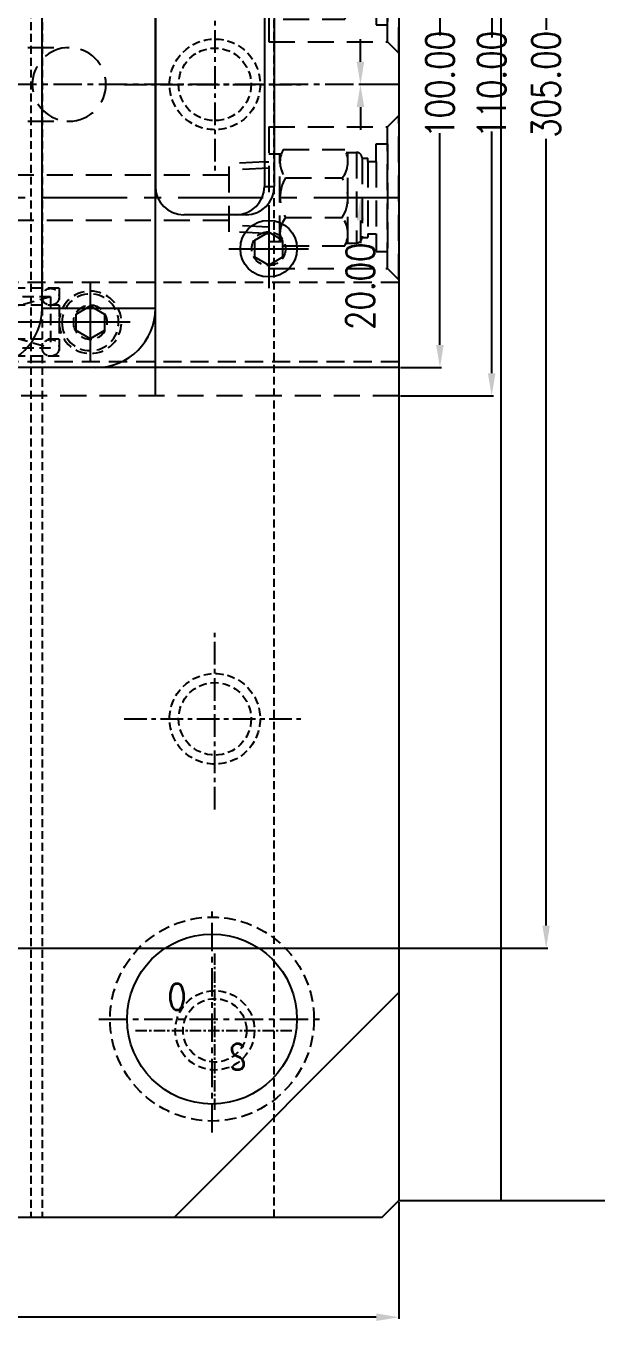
# Model space of a CAD drawing. Header units: millimetres. Extents: x 27275 to 28529, y -21406 to -20519.
# Drawn here: x 28004.4 to 28105.2, y -20997.2 to -20766 of the extents above; entities that cross this region are included whole.
import ezdxf

# ---------------------------------------------------------------- set-up
doc = ezdxf.new("R2010")
doc.units = ezdxf.units.MM
doc.header["$LTSCALE"] = 8
doc.linetypes.add('CENTER', pattern=[2, 1.25, -0.25, 0.25, -0.25])
doc.linetypes.add('HIDDEN', pattern=[0.375, 0.25, -0.125])
doc.layers.get('DEFPOINTS').update_dxf_attribs({"color": 6})
for name, color, linetype in [('Cav-cor', 30, 'Continuous'), ('cen', 1, 'CENTER'), ('CL', 1, 'Continuous'), ('hidden', 4, 'HIDDEN'), ('SCREW', 52, 'HIDDEN'), ('SLIDE', 6, 'Continuous'), ('SPRING', 7, 'Continuous'), ('WT', 4, 'Continuous')]:
    doc.layers.add(name, color=color, linetype=linetype)
doc.layers.add('dim', color=3, linetype='Continuous', lineweight=15)
doc.styles.add('ROMANS', font='ROMANS.shx', dxfattribs={"height": 5, "bigfont": 'chineset.shx'})
doc.styles.get("Standard").update_dxf_attribs({"font": 'txt.shx', "width": 0.8, "bigfont": 'chineset.shx'})
doc.dimstyles.new('ISO-25', dxfattribs={"dimtxt": 5, "dimasz": 4, "dimexe": 0.3, "dimexo": 0.3, "dimtad": 0, "dimzin": 1, "dimdsep": 46, "dimtxsty": 'Standard', "dimcen": 0, "dimclrd": 3, "dimclre": 3, "dimclrt": 3, "dimazin": 0, "dimtfac": 1, "dimtofl": 0, "dimtmove": 0, "dimatfit": 0, "dimfxl": 0, "dimarcsym": 0})

# ---------------------------------------------------------------- blocks, each defined once
blk = doc.blocks.new('*D26193')
at = {"layer": 'DEFPOINTS', "color": 0}
for p in [(27720.27, -20973.29), (28070.27, -20973.29), (28070.27, -20993.92)]:
    blk.add_point(p, dxfattribs=at)
at = {"layer": 'dim', "color": 3, "lineweight": -2}
for p, q in [((27720.27, -20973.59), (27720.27, -20994.22)), ((28070.27, -20973.59), (28070.27, -20994.22)), ((27724.27, -20993.92), (27885.64, -20993.92)), ((28066.27, -20993.92), (27904.89, -20993.92))]:
    blk.add_line(p, q, dxfattribs=at)
at = {"layer": 'dim', "color": 3}
for points in [[(27724.27, -20993.25), (27724.27, -20994.58), (27720.27, -20993.92)], [(28066.27, -20994.58), (28066.27, -20993.25), (28070.27, -20993.92)]]:
    blk.add_solid(points, dxfattribs=at)
at = {"layer": 'dim', "color": 3, "insert": (27895.27, -20993.92), "char_height": 5, "attachment_point": 5}
blk.add_mtext('350.00', dxfattribs=at)
blk = doc.blocks.new('*D26660')
at = {"layer": 'DEFPOINTS', "color": 0}
for p in [(28070.27, -20726.29), (28077.51, -20726.29), (28070.27, -20826.29)]:
    blk.add_point(p, dxfattribs=at)
at = {"layer": 'dim', "color": 3, "lineweight": -2}
for p, q in [((28070.57, -20726.29), (28077.81, -20726.29)), ((28077.51, -20730.29), (28077.51, -20767.66)), ((28077.51, -20822.29), (28077.51, -20784.91)), ((28070.57, -20826.29), (28077.81, -20826.29))]:
    blk.add_line(p, q, dxfattribs=at)
at = {"layer": 'dim', "color": 3}
for points in [[(28078.18, -20730.29), (28076.85, -20730.29), (28077.51, -20726.29)], [(28076.85, -20822.29), (28078.18, -20822.29), (28077.51, -20826.29)]]:
    blk.add_solid(points, dxfattribs=at)
at = {"layer": 'dim', "color": 3, "insert": (28077.51, -20776.29), "char_height": 5, "attachment_point": 5, "rotation": 90}
blk.add_mtext('100.00', dxfattribs=at)
blk = doc.blocks.new('*D26661')
at = {"layer": 'DEFPOINTS', "color": 0}
for p in [(28070.27, -20721.29), (28070.27, -20831.29), (28086.65, -20831.29)]:
    blk.add_point(p, dxfattribs=at)
at = {"layer": 'dim', "color": 3, "lineweight": -2}
for p, q in [((28070.57, -20721.29), (28086.95, -20721.29)), ((28086.65, -20725.29), (28086.65, -20767.99)), ((28086.65, -20827.29), (28086.65, -20784.58)), ((28070.57, -20831.29), (28086.95, -20831.29))]:
    blk.add_line(p, q, dxfattribs=at)
at = {"layer": 'dim', "color": 3}
for points in [[(28087.31, -20725.29), (28085.98, -20725.29), (28086.65, -20721.29)], [(28085.98, -20827.29), (28087.31, -20827.29), (28086.65, -20831.29)]]:
    blk.add_solid(points, dxfattribs=at)
at = {"layer": 'dim', "color": 3, "insert": (28086.65, -20776.29), "char_height": 5, "attachment_point": 5, "rotation": 90}
blk.add_mtext('110.00', dxfattribs=at)
blk = doc.blocks.new('*D26672')
at = {"layer": 'DEFPOINTS', "color": 0}
for p in [(27895.27, -20623.79), (27895.27, -20928.79), (28096.27, -20928.79)]:
    blk.add_point(p, dxfattribs=at)
at = {"layer": 'dim', "color": 3, "lineweight": -2}
for p, q in [((27895.57, -20623.79), (28096.57, -20623.79)), ((28096.27, -20627.79), (28096.27, -20766.66)), ((28096.27, -20924.79), (28096.27, -20785.91)), ((27895.57, -20928.79), (28096.57, -20928.79))]:
    blk.add_line(p, q, dxfattribs=at)
at = {"layer": 'dim', "color": 3}
for points in [[(28096.93, -20627.79), (28095.6, -20627.79), (28096.27, -20623.79)], [(28095.6, -20924.79), (28096.93, -20924.79), (28096.27, -20928.79)]]:
    blk.add_solid(points, dxfattribs=at)
at = {"layer": 'dim', "color": 3, "insert": (28096.27, -20776.29), "char_height": 5, "attachment_point": 5, "rotation": 90}
blk.add_mtext('305.00', dxfattribs=at)
blk = doc.blocks.new('20160808.152201')
at = {"layer": 'SLIDE', "linetype": 'HIDDEN', "ltscale": 2.3}
for p, q in [((-21.11, 6.5), (0, 6.5)), ((-21.11, -6.5), (0, -6.5))]:
    blk.add_line(p, q, dxfattribs=at)
at = {"layer": 'SLIDE'}
blk.add_arc((-21.11, 0), 6.5, 90, 270, dxfattribs=at)
at = {"layer": 'SLIDE', "linetype": 'HIDDEN', "ltscale": 2.3}
for centre, start, end in [((-21.11, 0), 270, 90), ((0, 0), 90, 270), ((0, 0), 270, 90)]:
    blk.add_arc(centre, 6.5, start, end, dxfattribs=at)
blk = doc.blocks.new('20160808.152709')
at = {"layer": 'SCREW', "linetype": 'CENTER', "ltscale": 5}
for p, q in [((0, 7), (0, -7)), ((-7.04, 0), (7.04, 0))]:
    blk.add_line(p, q, dxfattribs=at)
at = {"layer": 'SCREW', "linetype": 'Continuous'}
blk.add_lwpolyline([(2.5, 1.44), (0, 2.89), (-2.5, 1.44), (-2.5, -1.44), (0, -2.89), (2.5, -1.44)], close=True, dxfattribs=at)
at = {"layer": 'SCREW', "linetype": 'ByBlock'}
blk.add_circle((0, 0), 5, dxfattribs=at)
at = {"layer": 'SCREW'}
blk.add_circle((0, 0), 3, dxfattribs=at)
blk = doc.blocks.new('20160808.152901')
at = {"layer": 'SPRING', "color": 142, "linetype": 'HIDDEN'}
for p, q in [((-35, 6), (-35, -6)), ((0, 6), (-35, 6)), ((0, 6), (0, -6)), ((0, 3), (-35, 3)), ((-33.5, -4.5), (-33.5, 4.5)), ((-1.5, 4.5), (-33.5, 4.5)), ((-1.5, 4.5), (-33.5, -4.5)), ((-33.5, 4.5), (-1.5, -4.5)), ((-1.5, 4.5), (-1.5, -4.5)), ((0, -3), (-35, -3)), ((-33.5, -4.5), (-1.5, -4.5)), ((0, -6), (-35, -6))]:
    blk.add_line(p, q, dxfattribs=at)
at = {"layer": 'SPRING', "color": 142, "linetype": 'CENTER'}
blk.add_line((0, 0), (-35, 0), dxfattribs=at)
at = {"layer": 'SPRING', "color": 142, "linetype": 'HIDDEN'}
for centre in [(-33.5, 4.5), (-1.5, 4.5), (-33.5, -4.5), (-1.5, -4.5)]:
    blk.add_circle(centre, 1.5, dxfattribs=at)
blk = doc.blocks.new('20160808.152922')
at = {"linetype": 'HIDDEN', "ltscale": 1.6}
for p, q in [((95, 0), (0, 0)), ((0, 0), (0, -14)), ((95, -14), (0, -14))]:
    blk.add_line(p, q, dxfattribs=at)
blk = doc.blocks.new('20100512.182342')
at = {"linetype": 'HIDDEN'}
blk.add_circle((0, 0), 5.5, dxfattribs=at)
at = {"layer": 'SCREW', "linetype": 'CENTER', "ltscale": 5}
for p, q in [((0, -7.04), (0, 7.04)), ((-7, 0), (7, 0))]:
    blk.add_line(p, q, dxfattribs=at)
at = {"layer": 'SCREW', "linetype": 'Continuous'}
blk.add_lwpolyline([(-1.44, 2.5), (-2.89, 0), (-1.44, -2.5), (1.44, -2.5), (2.89, 0), (1.44, 2.5)], close=True, dxfattribs=at)
at = {"layer": 'SCREW'}
for radius in [5, 3]:
    blk.add_circle((0, 0), radius, dxfattribs=at)
blk = doc.blocks.new('*D27195')
at = {"layer": 'DEFPOINTS', "color": 0}
for p in [(28070.27, -20776.29), (28063.48, -20796.29), (28070.27, -20796.29)]:
    blk.add_point(p, dxfattribs=at)
at = {"layer": 'dim', "color": 3, "lineweight": -2}
for p, q in [((28063.48, -20772.29), (28063.48, -20768.29)), ((28069.97, -20776.29), (28063.18, -20776.29)), ((28069.97, -20796.29), (28063.18, -20796.29)), ((28063.48, -20800.29), (28063.48, -20804.29))]:
    blk.add_line(p, q, dxfattribs=at)
at = {"layer": 'dim', "color": 3}
for points in [[(28062.81, -20772.29), (28064.14, -20772.29), (28063.48, -20776.29)], [(28064.14, -20800.29), (28062.81, -20800.29), (28063.48, -20796.29)]]:
    blk.add_solid(points, dxfattribs=at)
at = {"layer": 'dim', "color": 3, "insert": (28063.48, -20811.91), "char_height": 5, "attachment_point": 5, "rotation": 90}
blk.add_mtext('20.00', dxfattribs=at)
blk = doc.blocks.new('*D27196')
at = {"layer": 'DEFPOINTS', "color": 0}
for p in [(28063.48, -20756.29), (28070.27, -20756.29), (28070.27, -20776.29)]:
    blk.add_point(p, dxfattribs=at)
at = {"layer": 'dim', "color": 3, "lineweight": -2}
for p, q in [((28063.48, -20752.29), (28063.48, -20748.29)), ((28069.97, -20756.29), (28063.18, -20756.29)), ((28069.97, -20776.29), (28063.18, -20776.29)), ((28063.48, -20780.29), (28063.48, -20784.29))]:
    blk.add_line(p, q, dxfattribs=at)
at = {"layer": 'dim', "color": 3}
for points in [[(28062.81, -20752.29), (28064.14, -20752.29), (28063.48, -20756.29)], [(28064.14, -20780.29), (28062.81, -20780.29), (28063.48, -20776.29)]]:
    blk.add_solid(points, dxfattribs=at)
at = {"layer": 'dim', "color": 3, "insert": (28063.48, -20740.66), "char_height": 5, "attachment_point": 5, "rotation": 90}
blk.add_mtext('20.00', dxfattribs=at)
blk = doc.blocks.new('20160903.151524')
at = {"layer": 'WT', "color": 125, "linetype": 'HIDDEN', "ltscale": 2.3}
for p, q in [((-6.35, 23.56), (-6.01, 30)), ((-6.01, 30), (6.01, 30)), ((-5.19, 23), (-4.82, 30)), ((5.19, 23), (4.82, 30)), ((6.35, 23.56), (6.01, 30)), ((-6.35, 23.56), (-6.35, 23)), ((6.35, 23.56), (6.35, 23)), ((12.5, 23), (-12.5, 23)), ((-12.5, 23), (-12.5, 2)), ((-7.75, 23), (-7.75, 20.77)), ((-7.75, 21), (7.75, 21)), ((7.75, 23), (7.75, 20.77)), ((12.5, 23), (12.5, 2)), ((-8.5, 20.43), (-8.5, 9.57)), ((-3.5, 20.01), (-3.5, 9.99)), ((3.5, 20.01), (3.5, 9.99)), ((8.5, 20.43), (8.5, 9.57)), ((-8, 9.33), (-8, 7.51)), ((8, 9.33), (8, 7.51)), ((-8, 9), (8, 9)), ((8, 7.51), (-8, 7.51)), ((7, 6.51), (-7, 6.51)), ((-7, 6.51), (-7, 5.51)), ((-6.4, 5.51), (-7, 5.51)), ((-6.4, 5.51), (-7, 5.51)), ((6.4, 5.51), (-6.4, 5.51)), ((-6.4, 5.51), (-6.4, 4.01)), ((6.4, 5.51), (6.4, 4.01)), ((6.4, 5.51), (7, 5.51)), ((6.4, 5.51), (7, 5.51)), ((7, 6.51), (7, 5.51)), ((-9.5, 4.01), (-9.5, 2)), ((-6.4, 4.01), (-9.5, 4.01)), ((6.4, 4.01), (-6.4, 4.01)), ((6.4, 4.01), (9.5, 4.01)), ((9.5, 4.01), (9.5, 2)), ((-12.5, 2), (-14.5, 0)), ((-14.5, 0), (14.5, 0)), ((-12.5, 2), (12.5, 2)), ((9.5, 2), (-9.5, 2)), ((12.5, 2), (14.5, 0))]:
    blk.add_line(p, q, dxfattribs=at)
at = {"layer": 'WT', "color": 125, "linetype": 'CENTER', "ltscale": 1.5}
blk.add_line((0, 0), (0, 30), dxfattribs=at)
at = {"layer": 'WT', "color": 125, "linetype": 'HIDDEN', "ltscale": 2.3}
for centre, radius, start, end in [((-6.32, 16.53), 4.47, 50.9817, 119.248), ((0, 14.34), 6.66, 58.3016, 121.6984), ((6.32, 16.53), 4.47, 60.752, 129.0183), ((-6.32, 13.47), 4.47, 240.752, 309.0183), ((0, 15.66), 6.66, 238.3016, 301.6984), ((6.32, 13.47), 4.47, 230.9817, 299.248), ((-7, 7.51), 1, 180, 270), ((7, 7.51), 1, 270, 0)]:
    blk.add_arc(centre, radius, start, end, dxfattribs=at)

msp = doc.modelspace()

# ---------------------------------------------------------------- linework, layer by layer
at = {"color": 8, "linetype": 'HIDDEN', "ltscale": 0.7}
for p, q in [((28005.266, -20576.286), (28005.266, -20976.286)), ((28007.266, -20576.286), (28007.266, -20976.286)), ((28048.266, -20976.286), (28048.266, -20576.286))]:
    msp.add_line(p, q, dxfattribs=at)
for p, q in [((28070.266, -20579.286), (28070.266, -20973.286)), ((28088.266, -20579.286), (28088.266, -20973.286)), ((28030.55, -20976.286), (28070.266, -20936.57)), ((28067.266, -20976.286), (28070.266, -20973.286)), ((28067.266, -20976.286), (27723.266, -20976.286))]:
    msp.add_line(p, q)
at = {"linetype": 'Continuous'}
for p, q in [((28027.266, -20758.286), (28027.266, -20794.286)), ((28046.502, -20758.286), (28046.502, -20794.286)), ((28048.266, -20758.286), (28048.266, -20794.286)), ((28046.502, -20794.286), (28048.266, -20794.286)), ((28043.266, -20799.286), (28032.266, -20799.286))]:
    msp.add_line(p, q, dxfattribs=at)
at = {"color": 8, "linetype": 'CENTER', "ltscale": 0.4}
for p, q in [((28037.766, -20760.286), (28037.766, -20792.286)), ((28021.766, -20776.286), (28053.766, -20776.286)), ((28037.766, -20904.286), (28037.766, -20872.286)), ((28021.766, -20888.286), (28053.766, -20888.286))]:
    msp.add_line(p, q, dxfattribs=at)
at = {"color": 8, "linetype": 'CENTER', "ltscale": 0.2}
for p, q in [((28037.766, -20957.286), (28037.766, -20929.286)), ((28023.766, -20943.286), (28051.766, -20943.286))]:
    msp.add_line(p, q, dxfattribs=at)
at = {"color": 8, "linetype": 'HIDDEN', "ltscale": 0.7}
for centre, radius in [((28037.766, -20776.286), 8), ((28037.766, -20776.286), 6.4), ((28037.766, -20888.286), 8), ((28037.766, -20888.286), 6.4), ((28037.766, -20943.286), 7), ((28037.766, -20943.286), 5.6)]:
    msp.add_circle(centre, radius, dxfattribs=at)
msp.add_circle((28037.266, -20941.286), 15)
at = {"linetype": 'Continuous'}
for centre, start, end in [((28032.266, -20794.286), 180, 270), ((28041.502, -20794.286), 270, 0), ((28043.266, -20794.286), 270, 0)]:
    msp.add_arc(centre, 5, start, end, dxfattribs=at)
at = {"layer": 'Cav-cor', "color": 241}
msp.add_line((28070.266, -20973.286), (28122.642, -20973.286), dxfattribs=at)
at = {"layer": 'cen', "ltscale": 0.5}
for p, q in [((28037.266, -20961.286), (28037.266, -20921.286)), ((28017.266, -20941.286), (28057.266, -20941.286))]:
    msp.add_line(p, q, dxfattribs=at)
at = {"layer": 'CL', "color": 7, "linetype": 'CENTER', "ltscale": 0.5}
msp.add_line((28070.266, -20776.286), (27720.266, -20776.286), dxfattribs=at)
at = {"layer": 'hidden'}
msp.add_circle((28037.266, -20941.286), 18, dxfattribs=at)
at = {"layer": 'SLIDE'}
for p, q in [((28027.266, -20831.286), (28027.266, -20721.286)), ((28007.266, -20815.786), (28007.266, -20736.786)), ((28007.266, -20815.786), (28027.266, -20815.786)), ((28070.266, -20826.286), (27975.266, -20826.286))]:
    msp.add_line(p, q, dxfattribs=at)
at = {"layer": 'SLIDE', "linetype": 'HIDDEN', "ltscale": 2.3}
msp.add_line((28070.266, -20831.286), (27975.266, -20831.286), dxfattribs=at)
at = {"layer": 'SLIDE'}
for centre in [(27996.766, -20815.786), (28016.766, -20815.786)]:
    msp.add_arc(centre, 10.5, 270, 0, dxfattribs=at)
at = {"layer": 'WT', "color": 125, "linetype": 'HIDDEN', "ltscale": 2.3}
for p, q in [((28040.266, -20792.286), (27961.266, -20792.286)), ((28040.266, -20800.286), (27967.266, -20800.286))]:
    msp.add_line(p, q, dxfattribs=at)
at = {"layer": 'WT', "color": 125, "linetype": 'CENTER', "ltscale": 1.5}
msp.add_line((28070.266, -20796.286), (27963.266, -20796.286), dxfattribs=at)

# ---------------------------------------------------------------- block references
msp.add_blockref('20160808.152922', (27975.266, -20811.286))
at = {"linetype": 'Continuous', "xscale": -1, "rotation": 90.00000000000001}
msp.add_blockref('20100512.182342', (28015.766, -20818.286), dxfattribs=at)
at = {"layer": 'SCREW', "linetype": 'ByBlock'}
msp.add_blockref('20160808.152709', (28047.266, -20805.286), dxfattribs=at)
at = {"layer": 'SLIDE'}
msp.add_blockref('20160808.152201', (28012.026, -20776.286), dxfattribs=at)
at = {"layer": 'SPRING'}
msp.add_blockref('20160808.152901', (28010.266, -20818.286), dxfattribs=at)
at = {"layer": 'WT', "rotation": 90}
for p in [(28070.266, -20756.286), (28070.266, -20796.286)]:
    msp.add_blockref('20160903.151524', p, dxfattribs=at)

# ---------------------------------------------------------------- texts
at = {"style": 'ROMANS', "width": 0.75}
for s, p in [('O', (28029.453, -20939.645)), ('S', (28040.296, -20950.273))]:
    msp.add_text(s, height=4.6, dxfattribs=at).set_placement(p)

# ---------------------------------------------------------------- dimensions: what is measured, and where the dimension line sits
at = {"layer": 'dim'}
for base, p1, p2, angle, picture, middle in [((28096.266, -20928.786), (27895.266, -20623.786), (27895.266, -20928.786), 90, '*D26672', (28096.266, -20776.286)), ((28086.647, -20831.286), (28070.266, -20721.286), (28070.266, -20831.286), 90, '*D26661', (28086.647, -20776.286)), ((28077.514, -20726.286), (28070.266, -20826.286), (28070.266, -20726.286), 90, '*D26660', (28077.514, -20776.286)), ((28063.477, -20756.286), (28070.266, -20776.286), (28070.266, -20756.286), 270, '*D27196', (28063.477, -20740.661)), ((28063.477, -20796.286), (28070.266, -20776.286), (28070.266, -20796.286), 90, '*D27195', (28063.477, -20811.911))]:
    dim = msp.add_linear_dim(base=base, p1=p1, p2=p2, angle=angle, dimstyle='ISO-25', dxfattribs=at)
    dim.commit()
    dim.dimension.update_dxf_attribs({"geometry": picture, "text_midpoint": middle})
dim = msp.add_linear_dim(base=(28070.266, -20993.917), p1=(27720.266, -20973.286), p2=(28070.266, -20973.286), dimstyle='ISO-25', dxfattribs=at)
dim.commit()
dim.dimension.update_dxf_attribs({"geometry": '*D26193', "text_midpoint": (27895.266, -20993.917), "dimtype": 160})

doc.saveas('drawing.dxf')
